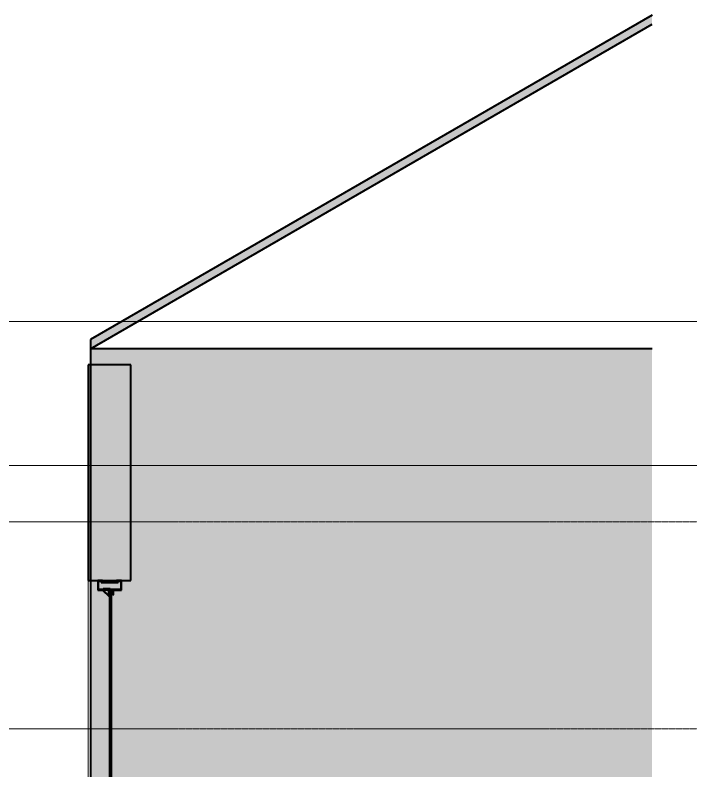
# Model space of a CAD drawing. Header units: millimetres. Extents: x -12186 to 152825, y -4386 to 9463.
# Drawn here: x 23630 to 25754, y 2672 to 5046 of the extents above; entities that cross this region are included whole.
import ezdxf

# ---------------------------------------------------------------- set-up
doc = ezdxf.new("R2010")
doc.units = ezdxf.units.MM
doc.linetypes.add('1000 Dashed', pattern=[2, 1, -1])
for name, color, linetype, lineweight in [('A-FLOR-LEVL', 51, 'Continuous', 5), ('A-GENM', 13, 'Continuous', 9), ('A-GLAZ', 151, 'Continuous', 9), ('A-ROOF', 132, 'Continuous', 9), ('A-ROOF-PATT', 132, 'Continuous', 9), ('A-WALL-PATT', 111, 'Continuous', 9), ('G-ANNO-TEXT', 231, 'Continuous', 5), ('I-WALL', 2, 'Continuous', 9)]:
    doc.layers.add(name, color=color, linetype=linetype, lineweight=lineweight)

# ---------------------------------------------------------------- blocks, each defined once
blk = doc.blocks.new('Generic Models 1 - Generic Models 1-810741-Section A-A')
at = {"layer": 'A-GENM'}
blk.add_hatch(color=10, dxfattribs=at).paths.add_polyline_path([(23867, -197.8), (25632.2, -105.3), (25632.2, 3998.4), (23867, 3998.4), (23867, -85)])
at = {"layer": 'A-GENM', "color": 255, "lineweight": 40}
for p, q in [((25632.2, 3998.4), (23867, 3998.4)), ((23867, 3998.4), (23867, -197.8))]:
    blk.add_line(p, q, dxfattribs=at)
blk = doc.blocks.new('Window Aluminium Fixed 1 - Type 4-870577-Section A-A')
at = {"layer": 'A-GLAZ'}
h = blk.add_hatch(color=10, dxfattribs=at)
h.paths.add_polyline_path([(23937.2, 2100.4), (23924, 2100.4), (23928.8, 2098.3)])
h.paths.add_polyline_path([(23939, 2100.4), (23939, 2115.4), (23937.2, 2115.4), (23937.2, 2100.4)])
h.paths.add_polyline_path([(23953.3, 2072.4), (23953.3, 2076.7), (23900.7, 2076.7), (23900.7, 2072.4), (23902.5, 2074.9), (23951.5, 2074.9)])
h.paths.add_polyline_path([(23964.5, 2070.4), (23964.5, 2100.4), (23939, 2100.4), (23928.8, 2098.3), (23962.5, 2098.3), (23962.5, 2072.4), (23953.3, 2072.4), (23949, 2070.4)])
h.paths.add_polyline_path([(23905, 2070.4), (23900.7, 2072.4), (23891.5, 2072.4), (23891.5, 2098.3), (23906.8, 2098.3), (23910.1, 2100.4), (23889.5, 2100.4), (23889.5, 2070.4)])
h.paths.add_polyline_path([(23928.8, 2096), (23927, 2097.8), (23908.5, 2097.8), (23906.8, 2096), (23910.5, 2096)])
h.paths.add_polyline_path([(23937.2, 3240.4), (23927, 3241.6), (23924, 3240.4)])
h.paths.add_polyline_path([(23937.2, 3225.4), (23939, 3225.4), (23939, 3240.4), (23937.2, 3240.4)])
h.paths.add_polyline_path([(23900.7, 3268.4), (23900.7, 3264.1), (23953.3, 3264.1), (23953.3, 3268.4), (23951.5, 3265.9), (23902.5, 3265.9)])
h.paths.add_polyline_path([(23910.1, 3240.4), (23906.8, 3242.4), (23891.5, 3242.4), (23891.5, 3268.4), (23900.7, 3268.4), (23905, 3270.4), (23889.5, 3270.4), (23889.5, 3240.4)])
h.paths.add_polyline_path([(23964.5, 3240.4), (23964.5, 3270.4), (23949, 3270.4), (23953.3, 3268.4), (23962.5, 3268.4), (23962.5, 3242.4), (23928.8, 3242.4), (23939, 3240.4)])
h.paths.add_polyline_path([(23908.5, 3243), (23927, 3243), (23928.8, 3244.7), (23906.8, 3244.7)])
h = blk.add_hatch(color=10, dxfattribs=at)
h.paths.add_polyline_path([(23910.1, 2098.8), (23924, 2098.8), (23924, 2119.4), (23923, 2117), (23923, 2099.8), (23910.5, 2099.2)])
h.paths.add_polyline_path([(23924, 3221.3), (23924, 3242), (23923, 3241), (23923, 3223.7), (23910.5, 3234.8)])
blk.add_hatch(color=10, dxfattribs=at).paths.add_polyline_path([(23933, 2100.4), (23933, 3240.4), (23927, 3240.4), (23927, 2100.4)])
at = {"layer": 'A-GLAZ', "color": 255, "lineweight": 40}
for p, q in [((23889.5, 3270.4), (23889.5, 3240.4)), ((23905, 3270.4), (23889.5, 3270.4)), ((23891.5, 3242.4), (23891.5, 3268.4)), ((23891.5, 3268.4), (23900.7, 3268.4)), ((23900.7, 3268.4), (23900.7, 3264.1)), ((23900.7, 3264.1), (23953.3, 3264.1)), ((23902.5, 3265.9), (23902.5, 3268.9)), ((23902.5, 3268.9), (23905, 3268.9)), ((23951.5, 3265.9), (23902.5, 3265.9)), ((23905, 3268.9), (23905, 3270.4)), ((23964.5, 3270.4), (23949, 3270.4)), ((23949, 3270.4), (23949, 3268.9)), ((23949, 3268.9), (23951.5, 3268.9)), ((23951.5, 3268.9), (23951.5, 3265.9)), ((23953.3, 3264.1), (23953.3, 3268.4)), ((23953.3, 3268.4), (23962.5, 3268.4)), ((23962.5, 3268.4), (23962.5, 3242.4)), ((23964.5, 3240.4), (23964.5, 3270.4)), ((23889.5, 3240.4), (23910.1, 3240.4)), ((23906.8, 3242.4), (23891.5, 3242.4)), ((23910.1, 3239.4), (23905.9, 3239.4)), ((23905.9, 3239.4), (23924, 3221.3)), ((23928.8, 3244.7), (23906.8, 3244.7)), ((23906.8, 3244.7), (23906.8, 3242.4)), ((23923, 3223.7), (23908.4, 3238.4)), ((23908.4, 3238.4), (23911.1, 3238.4)), ((23908.5, 3241.5), (23908.5, 3243)), ((23908.5, 3243), (23927, 3243)), ((23910.1, 3241.3), (23908.5, 3241.5)), ((23924, 3242), (23910.1, 3242)), ((23910.1, 3242), (23910.1, 3239.4)), ((23910.1, 3240.4), (23910.1, 3241.3)), ((23911.1, 3238.4), (23911.1, 3241)), ((23911.1, 3241), (23923, 3241)), ((23923, 3241), (23923, 3223.7)), ((23924, 3221.3), (23924, 3242)), ((23927, 3241.6), (23924, 3241.6)), ((23924, 3241.6), (23924, 3240.4)), ((23924, 3240.4), (23937.2, 3240.4)), ((23927, 3243), (23927, 3241.6)), ((23927, 3240.4), (23927, 2100.4)), ((23933, 3240.4), (23927, 3240.4)), ((23928.8, 3242.4), (23928.8, 3244.7)), ((23962.5, 3242.4), (23928.8, 3242.4)), ((23933, 2100.4), (23933, 3240.4)), ((23937.2, 3240.4), (23937.2, 3225.4)), ((23939, 3225.4), (23939, 3240.4)), ((23939, 3240.4), (23964.5, 3240.4)), ((23937.2, 3225.4), (23939, 3225.4)), ((23924, 2119.4), (23905.9, 2101.4)), ((23908.4, 2102.4), (23923, 2117)), ((23923, 2117), (23923, 2099.8)), ((23924, 2098.8), (23924, 2119.4)), ((23939, 2115.4), (23937.2, 2115.4)), ((23937.2, 2115.4), (23937.2, 2100.4)), ((23939, 2100.4), (23939, 2115.4)), ((23889.5, 2100.4), (23889.5, 2070.4)), ((23910.1, 2100.4), (23889.5, 2100.4)), ((23891.5, 2072.4), (23891.5, 2098.3)), ((23891.5, 2098.3), (23906.8, 2098.3)), ((23905.9, 2101.4), (23910.1, 2101.4)), ((23906.8, 2098.3), (23906.8, 2096)), ((23906.8, 2096), (23928.8, 2096)), ((23911.1, 2102.4), (23908.4, 2102.4)), ((23908.5, 2099.2), (23910.1, 2099.4)), ((23908.5, 2097.8), (23908.5, 2099.2)), ((23927, 2097.8), (23908.5, 2097.8)), ((23910.1, 2101.4), (23910.1, 2098.8)), ((23910.1, 2099.4), (23910.1, 2100.4)), ((23910.1, 2098.8), (23924, 2098.8)), ((23911.1, 2099.8), (23911.1, 2102.4)), ((23923, 2099.8), (23911.1, 2099.8)), ((23937.2, 2100.4), (23924, 2100.4)), ((23924, 2100.4), (23924, 2099.1)), ((23924, 2099.1), (23927, 2099.1)), ((23927, 2100.4), (23933, 2100.4)), ((23927, 2099.1), (23927, 2097.8)), ((23928.8, 2096), (23928.8, 2098.3)), ((23928.8, 2098.3), (23962.5, 2098.3)), ((23964.5, 2100.4), (23939, 2100.4)), ((23962.5, 2098.3), (23962.5, 2072.4)), ((23964.5, 2070.4), (23964.5, 2100.4)), ((23889.5, 2070.4), (23905, 2070.4)), ((23900.7, 2072.4), (23891.5, 2072.4)), ((23953.3, 2076.7), (23900.7, 2076.7)), ((23900.7, 2076.7), (23900.7, 2072.4)), ((23902.5, 2071.9), (23902.5, 2074.9)), ((23902.5, 2074.9), (23951.5, 2074.9)), ((23905, 2071.9), (23902.5, 2071.9)), ((23905, 2070.4), (23905, 2071.9)), ((23951.5, 2071.9), (23949, 2071.9)), ((23949, 2071.9), (23949, 2070.4)), ((23949, 2070.4), (23964.5, 2070.4)), ((23951.5, 2074.9), (23951.5, 2071.9)), ((23953.3, 2072.4), (23953.3, 2076.7)), ((23962.5, 2072.4), (23953.3, 2072.4))]:
    blk.add_line(p, q, dxfattribs=at)

msp = doc.modelspace()

# ---------------------------------------------------------------- hatches: boundary and pattern name
at = {"layer": 'A-ROOF-PATT'}
msp.add_hatch(color=10, dxfattribs=at).paths.add_polyline_path([(23867, 3998.4), (25632.2, 5017.5), (25632.2, 5046.4), (23867, 4027.3)])
at = {"layer": 'A-WALL-PATT'}
h = msp.add_hatch(color=10, dxfattribs=at)
h.paths.add_polyline_path([(23860, -198.1), (23994, -191.1), (23994, 2070.4), (23860, 2070.4), (23860, -85)])
h.paths.add_polyline_path([(23860, 3270.4), (23994, 3270.4), (23994, 3947.4), (23860, 3947.4), (23860, 3326.3)])

# ---------------------------------------------------------------- linework, layer by layer
at = {"layer": 'A-FLOR-LEVL', "linetype": '1000 Dashed'}
for p, q in [((-12186, 3455), (31070.6, 3455)), ((-12186, 2805), (32340.6, 2805))]:
    msp.add_line(p, q, dxfattribs=at)
at = {"layer": 'A-ROOF', "color": 255, "lineweight": 40}
for p, q in [((25632.2, 5046.4), (23867, 4027.3)), ((23867, 3998.4), (25632.2, 5017.5)), ((23867, 4027.3), (23867, 3998.4))]:
    msp.add_line(p, q, dxfattribs=at)
at = {"layer": 'G-ANNO-TEXT', "color": 7}
for p, q in [((23201.4, 4084.5), (27944.7, 4084.5)), ((23215.4, 3632.1), (26897.1, 3632.1))]:
    msp.add_line(p, q, dxfattribs=at)
at = {"layer": 'I-WALL', "color": 255, "lineweight": 40}
for p, q in [((23860, 3947.4), (23860, 3270.4)), ((23994, 3947.4), (23860, 3947.4)), ((23994, 3270.4), (23994, 3947.4)), ((23860, 3270.4), (23994, 3270.4))]:
    msp.add_line(p, q, dxfattribs=at)
at = {"layer": 'I-WALL', "color": 9}
msp.add_line((23860, 2070.4), (23860, 3270.4), dxfattribs=at)

# ---------------------------------------------------------------- block references
at = {"layer": 'A-GENM', "color": 9}
msp.add_blockref('Generic Models 1 - Generic Models 1-810741-Section A-A', (0, 0), dxfattribs=at)
at = {"layer": 'A-GLAZ', "color": 9}
msp.add_blockref('Window Aluminium Fixed 1 - Type 4-870577-Section A-A', (0, 0), dxfattribs=at)

doc.saveas('drawing.dxf')
